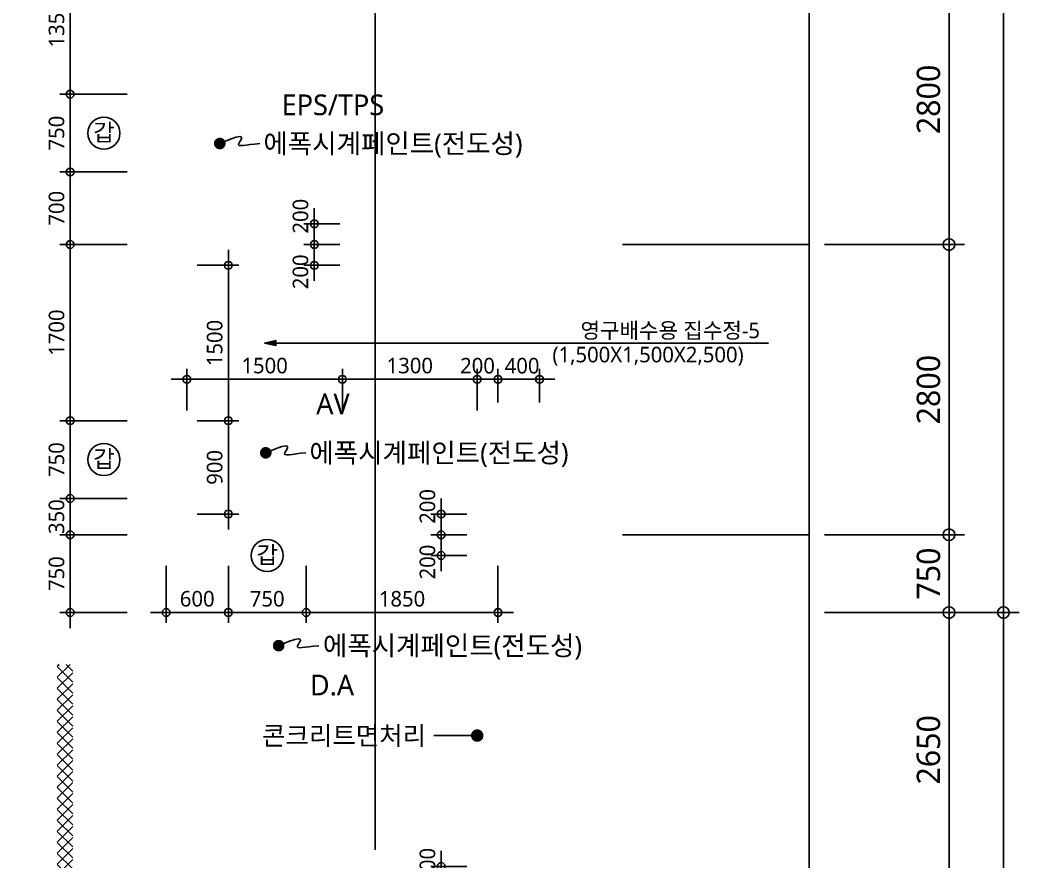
# Model space of a CAD drawing. Header units: millimetres. Extents: x -65167 to 413267, y -17142 to 66587.
# Drawn here: x -17647 to -8013, y 16790 to 24904 of the extents above; entities that cross this region are included whole.
import ezdxf
from ezdxf.enums import TextEntityAlignment as Align

# ---------------------------------------------------------------- set-up
doc = ezdxf.new("R2010")
doc.units = ezdxf.units.MM
doc.header["$LTSCALE"] = 75
doc.header["$MEASUREMENT"] = 0
doc.header["$PDSIZE"] = -10
doc.linetypes.add('CENTER', pattern=[2, 1.25, -0.25, 0.25, -0.25])
doc.layers.get('0').update_dxf_attribs({"linetype": 'CONTINUOUS'})
doc.layers.get('Defpoints').update_dxf_attribs({"color": 171, "linetype": 'CONTINUOUS'})
for name, color, linetype in [('CEN(ST)', 1, 'CENTER'), ('HAT 253', 253, 'CONTINUOUS'), ('LED', 7, 'CONTINUOUS'), ('NDIM', 7, 'CONTINUOUS'), ('SYM', 7, 'CONTINUOUS'), ('TEXT(MIN)', 7, 'CONTINUOUS'), ('TEXT(NOTE小)', 1, 'CONTINUOUS'), ('TEXT(노트)', 7, 'CONTINUOUS')]:
    doc.layers.add(name, color=color, linetype=linetype)
doc.styles.add('CGS', font='cgse', dxfattribs={"bigfont": 'cgs'})
doc.styles.add('나눔바른고딕', font='NanumBarunGothic.ttf')
doc.dimstyles.new('NDIM 1200', dxfattribs={"dimscale": 75, "dimtxt": 3, "dimasz": 1, "dimexe": 2, "dimexo": 2, "dimgap": 1, "dimtad": 1, "dimdec": 0, "dimdsep": 46, "dimtxsty": 'CGS', "dimblk": 'DOT0', "dimcen": 1, "dimdle": 8, "dimclrd": 256, "dimclre": 256, "dimclrt": 256, "dimadec": 0, "dimazin": 0, "dimtfac": 1, "dimtdec": 0, "dimtix": 1, "dimtmove": 2, "dimatfit": 3, "dimldrblk": 'DOT0', "dimfxl": 1, "dimtolj": 1, "dimtzin": 0, "dimlwd": -1, "dimlwe": -1, "dimarcsym": 0})

# ---------------------------------------------------------------- blocks, each defined once
blk = doc.blocks.new('DOT0')
blk.add_line((-3, 0), (3, 0))
at = {"color": 6}
blk.add_circle((0, 0), 0.75, dxfattribs=at)
blk = doc.blocks.new('*D16')
at = {"layer": 'Defpoints', "color": 0, "ltscale": 0.4, "transparency": 16777216}
for p in [(-10037.5, 35737.5), (-10037.5, 19187.5), (-8162.5, 19187.5)]:
    blk.add_point(p, dxfattribs=at)
at = {"layer": 'NDIM', "ltscale": 0.4, "transparency": 16777216}
for p, q in [((-9887.5, 35737.5), (-8012.5, 35737.5)), ((-8162.5, 35662.5), (-8162.5, 19262.5)), ((-9887.5, 19187.5), (-8012.5, 19187.5))]:
    blk.add_line(p, q, dxfattribs=at)
at = {"layer": 'NDIM', "ltscale": 0.4, "transparency": 16777216, "xscale": 75, "yscale": 75, "zscale": 75}
for p, rotation in [((-8162.5, 35737.5), 90), ((-8162.5, 19187.5), 270)]:
    blk.add_blockref('DOT0', p, dxfattribs=dict(at, rotation=rotation))
at = {"layer": 'NDIM', "ltscale": 0.4, "transparency": 16777216, "insert": (-8359.8, 27462.5), "char_height": 225, "attachment_point": 5, "rotation": 90, "style": '나눔바른고딕'}
blk.add_mtext('\\A1;16550', dxfattribs=at)
blk = doc.blocks.new('*D17')
at = {"layer": 'Defpoints', "color": 0, "ltscale": 0.4, "transparency": 16777216}
for p in [(-10037.5, 25537.5), (-8687.5, 25537.5), (-10037.5, 22737.5)]:
    blk.add_point(p, dxfattribs=at)
at = {"layer": 'NDIM', "ltscale": 0.4, "transparency": 16777216}
for p, q in [((-9887.5, 25537.5), (-8537.5, 25537.5)), ((-8687.5, 22812.5), (-8687.5, 25462.5)), ((-9887.5, 22737.5), (-8537.5, 22737.5))]:
    blk.add_line(p, q, dxfattribs=at)
at = {"layer": 'NDIM', "ltscale": 0.4, "transparency": 16777216, "xscale": 75, "yscale": 75, "zscale": 75}
for p, rotation in [((-8687.5, 25537.5), 90), ((-8687.5, 22737.5), 270)]:
    blk.add_blockref('DOT0', p, dxfattribs=dict(at, rotation=rotation))
at = {"layer": 'NDIM', "ltscale": 0.4, "transparency": 16777216, "insert": (-8884.7, 24137.5), "char_height": 225, "attachment_point": 5, "rotation": 90, "style": '나눔바른고딕'}
blk.add_mtext('\\A1;2800', dxfattribs=at)
blk = doc.blocks.new('*D18')
at = {"layer": 'Defpoints', "color": 0, "ltscale": 0.4, "transparency": 16777216}
for p in [(-10037.5, 22737.5), (-8687.5, 22737.5), (-10037.5, 19937.5)]:
    blk.add_point(p, dxfattribs=at)
at = {"layer": 'NDIM', "ltscale": 0.4, "transparency": 16777216}
for p, q in [((-9887.5, 22737.5), (-8537.5, 22737.5)), ((-8687.5, 20012.5), (-8687.5, 22662.5)), ((-9887.5, 19937.5), (-8537.5, 19937.5))]:
    blk.add_line(p, q, dxfattribs=at)
at = {"layer": 'NDIM', "ltscale": 0.4, "transparency": 16777216, "xscale": 75, "yscale": 75, "zscale": 75}
for p, rotation in [((-8687.5, 22737.5), 90), ((-8687.5, 19937.5), 270)]:
    blk.add_blockref('DOT0', p, dxfattribs=dict(at, rotation=rotation))
at = {"layer": 'NDIM', "ltscale": 0.4, "transparency": 16777216, "insert": (-8884.7, 21337.5), "char_height": 225, "attachment_point": 5, "rotation": 90, "style": '나눔바른고딕'}
blk.add_mtext('\\A1;2800', dxfattribs=at)
blk = doc.blocks.new('*D19')
at = {"layer": 'Defpoints', "color": 0, "ltscale": 0.4, "transparency": 16777216}
for p in [(-10037.5, 19937.5), (-8687.5, 19937.5), (-10037.5, 19187.5)]:
    blk.add_point(p, dxfattribs=at)
at = {"layer": 'NDIM', "ltscale": 0.4, "transparency": 16777216}
for p, q in [((-9887.5, 19937.5), (-8537.5, 19937.5)), ((-8687.5, 19262.5), (-8687.5, 19862.5)), ((-9887.5, 19187.5), (-8537.5, 19187.5))]:
    blk.add_line(p, q, dxfattribs=at)
at = {"layer": 'NDIM', "ltscale": 0.4, "transparency": 16777216, "xscale": 75, "yscale": 75, "zscale": 75}
for p, rotation in [((-8687.5, 19937.5), 90), ((-8687.5, 19187.5), 270)]:
    blk.add_blockref('DOT0', p, dxfattribs=dict(at, rotation=rotation))
at = {"layer": 'NDIM', "ltscale": 0.4, "transparency": 16777216, "insert": (-8884.7, 19562.5), "char_height": 225, "attachment_point": 5, "rotation": 90, "style": '나눔바른고딕'}
blk.add_mtext('\\A1;750', dxfattribs=at)
blk = doc.blocks.new('*D41')
at = {"layer": 'Defpoints', "color": 0, "ltscale": 0.4, "transparency": 16777216}
for p in [(-16512.5, 25537.5), (-17162.5, 24187.5), (-16512.5, 24187.5)]:
    blk.add_point(p, dxfattribs=at)
at = {"layer": 'NDIM', "ltscale": 0.4, "transparency": 16777216}
for p, q in [((-16612.5, 25537.5), (-17262.5, 25537.5)), ((-17162.5, 25487.5), (-17162.5, 24237.5)), ((-16612.5, 24187.5), (-17262.5, 24187.5))]:
    blk.add_line(p, q, dxfattribs=at)
at = {"layer": 'NDIM', "ltscale": 0.4, "transparency": 16777216, "xscale": 50, "yscale": 50, "zscale": 50}
for p, rotation in [((-17162.5, 25537.5), 90), ((-17162.5, 24187.5), 270)]:
    blk.add_blockref('DOT0', p, dxfattribs=dict(at, rotation=rotation))
at = {"layer": 'NDIM', "ltscale": 0.4, "transparency": 16777216, "insert": (-17294.1, 24862.5), "char_height": 150, "attachment_point": 5, "rotation": 90, "style": '나눔바른고딕'}
blk.add_mtext('\\A1;1350', dxfattribs=at)
blk = doc.blocks.new('*D42')
at = {"layer": 'Defpoints', "color": 0, "ltscale": 0.4, "transparency": 16777216}
for p in [(-16512.5, 24187.5), (-17162.5, 23437.5), (-16512.5, 23437.5)]:
    blk.add_point(p, dxfattribs=at)
at = {"layer": 'NDIM', "ltscale": 0.4, "transparency": 16777216}
for p, q in [((-16612.5, 24187.5), (-17262.5, 24187.5)), ((-17162.5, 24137.5), (-17162.5, 23487.5)), ((-16612.5, 23437.5), (-17262.5, 23437.5))]:
    blk.add_line(p, q, dxfattribs=at)
at = {"layer": 'NDIM', "ltscale": 0.4, "transparency": 16777216, "xscale": 50, "yscale": 50, "zscale": 50}
for p, rotation in [((-17162.5, 24187.5), 90), ((-17162.5, 23437.5), 270)]:
    blk.add_blockref('DOT0', p, dxfattribs=dict(at, rotation=rotation))
at = {"layer": 'NDIM', "ltscale": 0.4, "transparency": 16777216, "insert": (-17293.9, 23812.5), "char_height": 150, "attachment_point": 5, "rotation": 90, "style": '나눔바른고딕'}
blk.add_mtext('\\A1;750', dxfattribs=at)
blk = doc.blocks.new('*D43')
at = {"layer": 'Defpoints', "color": 0, "ltscale": 0.4, "transparency": 16777216}
for p in [(-16512.5, 23437.5), (-17162.5, 22737.5), (-16512.5, 22737.5)]:
    blk.add_point(p, dxfattribs=at)
at = {"layer": 'NDIM', "ltscale": 0.4, "transparency": 16777216}
for p, q in [((-16612.5, 23437.5), (-17262.5, 23437.5)), ((-17162.5, 23387.5), (-17162.5, 22787.5)), ((-16612.5, 22737.5), (-17262.5, 22737.5))]:
    blk.add_line(p, q, dxfattribs=at)
at = {"layer": 'NDIM', "ltscale": 0.4, "transparency": 16777216, "xscale": 50, "yscale": 50, "zscale": 50}
for p, rotation in [((-17162.5, 23437.5), 90), ((-17162.5, 22737.5), 270)]:
    blk.add_blockref('DOT0', p, dxfattribs=dict(at, rotation=rotation))
at = {"layer": 'NDIM', "ltscale": 0.4, "transparency": 16777216, "insert": (-17293.9, 23087.5), "char_height": 150, "attachment_point": 5, "rotation": 90, "style": '나눔바른고딕'}
blk.add_mtext('\\A1;700', dxfattribs=at)
blk = doc.blocks.new('*D44')
at = {"layer": 'Defpoints', "color": 0, "ltscale": 0.4, "transparency": 16777216}
for p in [(-16512.5, 22737.5), (-17162.5, 21037.5), (-16512.5, 21037.5)]:
    blk.add_point(p, dxfattribs=at)
at = {"layer": 'NDIM', "ltscale": 0.4, "transparency": 16777216}
for p, q in [((-16612.5, 22737.5), (-17262.5, 22737.5)), ((-17162.5, 22687.5), (-17162.5, 21087.5)), ((-16612.5, 21037.5), (-17262.5, 21037.5))]:
    blk.add_line(p, q, dxfattribs=at)
at = {"layer": 'NDIM', "ltscale": 0.4, "transparency": 16777216, "xscale": 50, "yscale": 50, "zscale": 50}
for p, rotation in [((-17162.5, 22737.5), 90), ((-17162.5, 21037.5), 270)]:
    blk.add_blockref('DOT0', p, dxfattribs=dict(at, rotation=rotation))
at = {"layer": 'NDIM', "ltscale": 0.4, "transparency": 16777216, "insert": (-17293.9, 21887.5), "char_height": 150, "attachment_point": 5, "rotation": 90, "style": '나눔바른고딕'}
blk.add_mtext('\\A1;1700', dxfattribs=at)
blk = doc.blocks.new('*D45')
at = {"layer": 'Defpoints', "color": 0, "ltscale": 0.4, "transparency": 16777216}
for p in [(-16512.5, 21037.5), (-17162.5, 20287.5), (-16512.5, 20287.5)]:
    blk.add_point(p, dxfattribs=at)
at = {"layer": 'NDIM', "ltscale": 0.4, "transparency": 16777216}
for p, q in [((-16612.5, 21037.5), (-17262.5, 21037.5)), ((-17162.5, 20987.5), (-17162.5, 20337.5)), ((-16612.5, 20287.5), (-17262.5, 20287.5))]:
    blk.add_line(p, q, dxfattribs=at)
at = {"layer": 'NDIM', "ltscale": 0.4, "transparency": 16777216, "xscale": 50, "yscale": 50, "zscale": 50}
for p, rotation in [((-17162.5, 21037.5), 90), ((-17162.5, 20287.5), 270)]:
    blk.add_blockref('DOT0', p, dxfattribs=dict(at, rotation=rotation))
at = {"layer": 'NDIM', "ltscale": 0.4, "transparency": 16777216, "insert": (-17293.9, 20662.5), "char_height": 150, "attachment_point": 5, "rotation": 90, "style": '나눔바른고딕'}
blk.add_mtext('\\A1;750', dxfattribs=at)
blk = doc.blocks.new('*D46')
at = {"layer": 'Defpoints', "color": 0, "ltscale": 0.4, "transparency": 16777216}
for p in [(-16512.5, 20287.5), (-17162.5, 19937.5), (-16512.5, 19937.5)]:
    blk.add_point(p, dxfattribs=at)
at = {"layer": 'NDIM', "ltscale": 0.4, "transparency": 16777216}
for p, q in [((-17162.5, 20337.5), (-17162.5, 20387.5)), ((-16612.5, 20287.5), (-17262.5, 20287.5)), ((-17162.5, 20287.5), (-17162.5, 19937.5)), ((-16612.5, 19937.5), (-17262.5, 19937.5)), ((-17162.5, 19887.5), (-17162.5, 19837.5))]:
    blk.add_line(p, q, dxfattribs=at)
at = {"layer": 'NDIM', "ltscale": 0.4, "transparency": 16777216, "xscale": 50, "yscale": 50, "zscale": 50}
for p, rotation in [((-17162.5, 20287.5), 270), ((-17162.5, 19937.5), 90)]:
    blk.add_blockref('DOT0', p, dxfattribs=dict(at, rotation=rotation))
at = {"layer": 'NDIM', "ltscale": 0.4, "transparency": 16777216, "insert": (-17294.1, 20112.5), "char_height": 150, "attachment_point": 5, "rotation": 90, "style": '나눔바른고딕'}
blk.add_mtext('\\A1;350', dxfattribs=at)
blk = doc.blocks.new('갑종방화문표기')
at = {"layer": 'TEXT(NOTE小)'}
blk.add_circle((0, 0), 150, dxfattribs=at)
at = {"layer": 'TEXT(NOTE小)', "style": '나눔바른고딕'}
blk.add_text('갑', height=160.1, dxfattribs=at).set_placement((0.8, 7), align=Align.MIDDLE_CENTER)
blk = doc.blocks.new('A$C1AFB1B41')
at = {"layer": 'SYM'}
blk.add_hatch(color=256, dxfattribs=at).paths.add_polyline_path([(2000, 500), (1800, 0), (2000, 0)])
for p, q in [((2000, 500), (1800, 0)), ((2000, 0), (2000, 500)), ((0, 0), (250, 0)), ((500, 0), (2000, 0))]:
    blk.add_line(p, q, dxfattribs=at)
blk = doc.blocks.new('SDFEW')
at = {"layer": 'Defpoints'}
blk.add_line((799, -1021.6), (799, 12532.5), dxfattribs=at)
at = {"layer": 'SYM', "xscale": 0.7200000000000014, "yscale": 0.7200000000000014, "zscale": 0.7200000000000014, "rotation": 90}
blk.add_blockref('A$C1AFB1B41', (799, 12532.5), dxfattribs=at)
blk = doc.blocks.new('*D103')
at = {"layer": 'Defpoints', "color": 0, "ltscale": 0.4, "transparency": 16777216}
for p in [(-10037.5, 19187.5), (-8687.5, 19187.5), (-10037.5, 16537.5)]:
    blk.add_point(p, dxfattribs=at)
at = {"layer": 'NDIM', "ltscale": 0.4, "transparency": 16777216}
for p, q in [((-9887.5, 19187.5), (-8537.5, 19187.5)), ((-8687.5, 16612.5), (-8687.5, 19112.5)), ((-9887.5, 16537.5), (-8537.5, 16537.5))]:
    blk.add_line(p, q, dxfattribs=at)
at = {"layer": 'NDIM', "ltscale": 0.4, "transparency": 16777216, "xscale": 75, "yscale": 75, "zscale": 75}
for p, rotation in [((-8687.5, 19187.5), 90), ((-8687.5, 16537.5), 270)]:
    blk.add_blockref('DOT0', p, dxfattribs=dict(at, rotation=rotation))
at = {"layer": 'NDIM', "ltscale": 0.4, "transparency": 16777216, "insert": (-8884.8, 17862.5), "char_height": 225, "attachment_point": 5, "rotation": 90, "style": '나눔바른고딕'}
blk.add_mtext('\\A1;2650', dxfattribs=at)
blk = doc.blocks.new('*D551')
at = {"layer": 'Defpoints', "color": 0, "ltscale": 0.4, "transparency": 16777216}
for p in [(-10037.5, 19187.5), (-8162.5, 19187.5), (-10037.5, 8187.5)]:
    blk.add_point(p, dxfattribs=at)
at = {"layer": 'NDIM', "ltscale": 0.4, "transparency": 16777216}
for p, q in [((-9887.5, 19187.5), (-8012.5, 19187.5)), ((-8162.5, 8262.5), (-8162.5, 19112.5)), ((-9887.5, 8187.5), (-8012.5, 8187.5))]:
    blk.add_line(p, q, dxfattribs=at)
at = {"layer": 'NDIM', "ltscale": 0.4, "transparency": 16777216, "xscale": 75, "yscale": 75, "zscale": 75}
for p, rotation in [((-8162.5, 19187.5), 90), ((-8162.5, 8187.5), 270)]:
    blk.add_blockref('DOT0', p, dxfattribs=dict(at, rotation=rotation))
at = {"layer": 'NDIM', "ltscale": 0.4, "transparency": 16777216, "insert": (-8359.7, 13687.5), "char_height": 225, "attachment_point": 5, "rotation": 90, "style": '나눔바른고딕'}
blk.add_mtext('\\A1;11000', dxfattribs=at)
blk = doc.blocks.new('*D580')
at = {"layer": 'Defpoints', "color": 0, "ltscale": 0.4, "transparency": 16777216}
for p in [(-14809, 22937.5), (-14461.7, 22937.5), (-14461.7, 22737.5)]:
    blk.add_point(p, dxfattribs=at)
at = {"layer": 'NDIM', "ltscale": 0.4, "transparency": 16777216}
for p, q in [((-14561.7, 22937.5), (-14909, 22937.5)), ((-14809, 22787.5), (-14809, 22887.5)), ((-14561.7, 22737.5), (-14909, 22737.5))]:
    blk.add_line(p, q, dxfattribs=at)
at = {"layer": 'NDIM', "ltscale": 0.4, "transparency": 16777216, "xscale": 50, "yscale": 50, "zscale": 50}
for p, rotation in [((-14809, 22937.5), 90), ((-14809, 22737.5), 270)]:
    blk.add_blockref('DOT0', p, dxfattribs=dict(at, rotation=rotation))
at = {"layer": 'NDIM', "ltscale": 0.4, "transparency": 16777216, "insert": (-14941, 23011), "char_height": 150, "attachment_point": 5, "rotation": 90, "style": '나눔바른고딕'}
blk.add_mtext('\\A1;200', dxfattribs=at)
blk = doc.blocks.new('*D581')
at = {"layer": 'Defpoints', "color": 0, "ltscale": 0.4, "transparency": 16777216}
for p in [(-14461.7, 22737.5), (-14809, 22537.5), (-14461.7, 22537.5)]:
    blk.add_point(p, dxfattribs=at)
at = {"layer": 'NDIM', "ltscale": 0.4, "transparency": 16777216}
for p, q in [((-14561.7, 22737.5), (-14909, 22737.5)), ((-14809, 22687.5), (-14809, 22587.5)), ((-14561.7, 22537.5), (-14909, 22537.5))]:
    blk.add_line(p, q, dxfattribs=at)
at = {"layer": 'NDIM', "ltscale": 0.4, "transparency": 16777216, "xscale": 50, "yscale": 50, "zscale": 50}
for p, rotation in [((-14809, 22737.5), 90), ((-14809, 22537.5), 270)]:
    blk.add_blockref('DOT0', p, dxfattribs=dict(at, rotation=rotation))
at = {"layer": 'NDIM', "ltscale": 0.4, "transparency": 16777216, "insert": (-14941, 22474.3), "char_height": 150, "attachment_point": 5, "rotation": 90, "style": '나눔바른고딕'}
blk.add_mtext('\\A1;200', dxfattribs=at)
blk = doc.blocks.new('*D557')
at = {"layer": 'Defpoints', "color": 0, "ltscale": 0.4, "transparency": 16777216}
for p in [(-13584.8, 20137.5), (-13237.5, 20137.5), (-13237.5, 19937.5)]:
    blk.add_point(p, dxfattribs=at)
at = {"layer": 'NDIM', "ltscale": 0.4, "transparency": 16777216}
for p, q in [((-13337.5, 20137.5), (-13684.8, 20137.5)), ((-13584.8, 19987.5), (-13584.8, 20087.5)), ((-13337.5, 19937.5), (-13684.8, 19937.5))]:
    blk.add_line(p, q, dxfattribs=at)
at = {"layer": 'NDIM', "ltscale": 0.4, "transparency": 16777216, "xscale": 50, "yscale": 50, "zscale": 50}
for p, rotation in [((-13584.8, 20137.5), 90), ((-13584.8, 19937.5), 270)]:
    blk.add_blockref('DOT0', p, dxfattribs=dict(at, rotation=rotation))
at = {"layer": 'NDIM', "ltscale": 0.4, "transparency": 16777216, "insert": (-13716.8, 20211), "char_height": 150, "attachment_point": 5, "rotation": 90, "style": '나눔바른고딕'}
blk.add_mtext('\\A1;200', dxfattribs=at)
blk = doc.blocks.new('*D558')
at = {"layer": 'Defpoints', "color": 0, "ltscale": 0.4, "transparency": 16777216}
for p in [(-13237.5, 19937.5), (-13584.8, 19737.5), (-13237.5, 19737.5)]:
    blk.add_point(p, dxfattribs=at)
at = {"layer": 'NDIM', "ltscale": 0.4, "transparency": 16777216}
for p, q in [((-13337.5, 19937.5), (-13684.8, 19937.5)), ((-13584.8, 19887.5), (-13584.8, 19787.5)), ((-13337.5, 19737.5), (-13684.8, 19737.5))]:
    blk.add_line(p, q, dxfattribs=at)
at = {"layer": 'NDIM', "ltscale": 0.4, "transparency": 16777216, "xscale": 50, "yscale": 50, "zscale": 50}
for p, rotation in [((-13584.8, 19937.5), 90), ((-13584.8, 19737.5), 270)]:
    blk.add_blockref('DOT0', p, dxfattribs=dict(at, rotation=rotation))
at = {"layer": 'NDIM', "ltscale": 0.4, "transparency": 16777216, "insert": (-13716.8, 19674.3), "char_height": 150, "attachment_point": 5, "rotation": 90, "style": '나눔바른고딕'}
blk.add_mtext('\\A1;200', dxfattribs=at)
blk = doc.blocks.new('*D559')
at = {"layer": 'Defpoints', "color": 0, "ltscale": 0.4, "transparency": 16777216}
for p in [(-13237.5, 21437.5), (-13237.5, 21112.4), (-13037.5, 21112.4)]:
    blk.add_point(p, dxfattribs=at)
at = {"layer": 'NDIM', "ltscale": 0.4, "transparency": 16777216}
for p, q in [((-13237.5, 21212.4), (-13237.5, 21537.5)), ((-13037.5, 21212.4), (-13037.5, 21537.5)), ((-13087.5, 21437.5), (-13187.5, 21437.5))]:
    blk.add_line(p, q, dxfattribs=at)
at = {"layer": 'NDIM', "ltscale": 0.4, "transparency": 16777216, "xscale": 50, "yscale": 50, "zscale": 50, "rotation": 180}
blk.add_blockref('DOT0', (-13237.5, 21437.5), dxfattribs=at)
at = {"layer": 'NDIM', "ltscale": 0.4, "transparency": 16777216, "xscale": 50, "yscale": 50, "zscale": 50}
blk.add_blockref('DOT0', (-13037.5, 21437.5), dxfattribs=at)
at = {"layer": 'NDIM', "ltscale": 0.4, "transparency": 16777216, "insert": (-13234.5, 21567.5), "char_height": 150, "attachment_point": 5, "style": '나눔바른고딕'}
blk.add_mtext('\\A1;200', dxfattribs=at)
blk = doc.blocks.new('*D560')
at = {"layer": 'Defpoints', "color": 0, "ltscale": 0.4, "transparency": 16777216}
for p in [(-12637.5, 21437.5), (-13037.5, 21112.4), (-12637.5, 21112.4)]:
    blk.add_point(p, dxfattribs=at)
at = {"layer": 'NDIM', "ltscale": 0.4, "transparency": 16777216}
for p, q in [((-13037.5, 21212.4), (-13037.5, 21537.5)), ((-12637.5, 21212.4), (-12637.5, 21537.5)), ((-13087.5, 21437.5), (-13137.5, 21437.5)), ((-13037.5, 21437.5), (-12637.5, 21437.5)), ((-12587.5, 21437.5), (-12537.5, 21437.5))]:
    blk.add_line(p, q, dxfattribs=at)
at = {"layer": 'NDIM', "ltscale": 0.4, "transparency": 16777216, "xscale": 50, "yscale": 50, "zscale": 50}
blk.add_blockref('DOT0', (-13037.5, 21437.5), dxfattribs=at)
at = {"layer": 'NDIM', "ltscale": 0.4, "transparency": 16777216, "xscale": 50, "yscale": 50, "zscale": 50, "rotation": 180}
blk.add_blockref('DOT0', (-12637.5, 21437.5), dxfattribs=at)
at = {"layer": 'NDIM', "ltscale": 0.4, "transparency": 16777216, "insert": (-12804.6, 21567.5), "char_height": 150, "attachment_point": 5, "style": '나눔바른고딕'}
blk.add_mtext('\\A1;400', dxfattribs=at)
blk = doc.blocks.new('*D561')
at = {"layer": 'Defpoints', "color": 0, "ltscale": 0.4, "transparency": 16777216}
for p in [(-13584.8, 16737.5), (-13237.5, 16737.5), (-13237.5, 16537.5)]:
    blk.add_point(p, dxfattribs=at)
at = {"layer": 'NDIM', "ltscale": 0.4, "transparency": 16777216}
for p, q in [((-13337.5, 16737.5), (-13684.8, 16737.5)), ((-13584.8, 16587.5), (-13584.8, 16687.5)), ((-13337.5, 16537.5), (-13684.8, 16537.5))]:
    blk.add_line(p, q, dxfattribs=at)
at = {"layer": 'NDIM', "ltscale": 0.4, "transparency": 16777216, "xscale": 50, "yscale": 50, "zscale": 50}
for p, rotation in [((-13584.8, 16737.5), 90), ((-13584.8, 16537.5), 270)]:
    blk.add_blockref('DOT0', p, dxfattribs=dict(at, rotation=rotation))
at = {"layer": 'NDIM', "ltscale": 0.4, "transparency": 16777216, "insert": (-13716.8, 16748.8), "char_height": 150, "attachment_point": 5, "rotation": 90, "style": '나눔바른고딕'}
blk.add_mtext('\\A1;200', dxfattribs=at)
blk = doc.blocks.new('_Dot')
at = {"color": 0, "linetype": 'ByBlock', "lineweight": -2}
blk.add_line((-0.5, 0), (-1, 0), dxfattribs=at)
at = {"color": 0, "linetype": 'ByBlock', "const_width": 0.5}
blk.add_lwpolyline([(-0.25, 0, 1), (0.25, 0, 1)], format="xyb", close=True, dxfattribs=at)
blk = doc.blocks.new('*D1576')
at = {"layer": 'Defpoints', "color": 0, "ltscale": 0.4, "transparency": 16777216}
for p in [(-16237.5, 19737.5), (-15637.5, 19737.5), (-15637.5, 19187.5)]:
    blk.add_point(p, dxfattribs=at)
at = {"layer": 'NDIM', "ltscale": 0.4, "transparency": 16777216}
for p, q in [((-16237.5, 19637.5), (-16237.5, 19087.5)), ((-15637.5, 19637.5), (-15637.5, 19087.5)), ((-16187.5, 19187.5), (-15687.5, 19187.5))]:
    blk.add_line(p, q, dxfattribs=at)
at = {"layer": 'NDIM', "ltscale": 0.4, "transparency": 16777216, "xscale": 50, "yscale": 50, "zscale": 50, "rotation": 180}
blk.add_blockref('DOT0', (-16237.5, 19187.5), dxfattribs=at)
at = {"layer": 'NDIM', "ltscale": 0.4, "transparency": 16777216, "xscale": 50, "yscale": 50, "zscale": 50}
blk.add_blockref('DOT0', (-15637.5, 19187.5), dxfattribs=at)
at = {"layer": 'NDIM', "ltscale": 0.4, "transparency": 16777216, "insert": (-15937.5, 19319.1), "char_height": 150, "attachment_point": 5, "style": '나눔바른고딕'}
blk.add_mtext('\\A1;600', dxfattribs=at)
blk = doc.blocks.new('*D1577')
at = {"layer": 'Defpoints', "color": 0, "ltscale": 0.4, "transparency": 16777216}
for p in [(-15637.5, 19737.5), (-14887.5, 19737.5), (-14887.5, 19187.5)]:
    blk.add_point(p, dxfattribs=at)
at = {"layer": 'NDIM', "ltscale": 0.4, "transparency": 16777216}
for p, q in [((-15637.5, 19637.5), (-15637.5, 19087.5)), ((-14887.5, 19637.5), (-14887.5, 19087.5)), ((-15587.5, 19187.5), (-14937.5, 19187.5))]:
    blk.add_line(p, q, dxfattribs=at)
at = {"layer": 'NDIM', "ltscale": 0.4, "transparency": 16777216, "xscale": 50, "yscale": 50, "zscale": 50, "rotation": 180}
blk.add_blockref('DOT0', (-15637.5, 19187.5), dxfattribs=at)
at = {"layer": 'NDIM', "ltscale": 0.4, "transparency": 16777216, "xscale": 50, "yscale": 50, "zscale": 50}
blk.add_blockref('DOT0', (-14887.5, 19187.5), dxfattribs=at)
at = {"layer": 'NDIM', "ltscale": 0.4, "transparency": 16777216, "insert": (-15262.5, 19318.9), "char_height": 150, "attachment_point": 5, "style": '나눔바른고딕'}
blk.add_mtext('\\A1;750', dxfattribs=at)
blk = doc.blocks.new('*D1578')
at = {"layer": 'Defpoints', "color": 0, "ltscale": 0.4, "transparency": 16777216}
for p in [(-14887.5, 19737.5), (-13037.5, 19737.5), (-13037.5, 19187.5)]:
    blk.add_point(p, dxfattribs=at)
at = {"layer": 'NDIM', "ltscale": 0.4, "transparency": 16777216}
for p, q in [((-14887.5, 19637.5), (-14887.5, 19087.5)), ((-13037.5, 19637.5), (-13037.5, 19087.5)), ((-14837.5, 19187.5), (-13087.5, 19187.5))]:
    blk.add_line(p, q, dxfattribs=at)
at = {"layer": 'NDIM', "ltscale": 0.4, "transparency": 16777216, "xscale": 50, "yscale": 50, "zscale": 50, "rotation": 180}
blk.add_blockref('DOT0', (-14887.5, 19187.5), dxfattribs=at)
at = {"layer": 'NDIM', "ltscale": 0.4, "transparency": 16777216, "xscale": 50, "yscale": 50, "zscale": 50}
blk.add_blockref('DOT0', (-13037.5, 19187.5), dxfattribs=at)
at = {"layer": 'NDIM', "ltscale": 0.4, "transparency": 16777216, "insert": (-13962.5, 19318.9), "char_height": 150, "attachment_point": 5, "style": '나눔바른고딕'}
blk.add_mtext('\\A1;1850', dxfattribs=at)
blk = doc.blocks.new('*D1645')
at = {"layer": 'Defpoints', "color": 0, "ltscale": 0.4, "transparency": 16777216}
for p in [(-16637.5, 19937.5), (-17162.5, 19187.5), (-16512.5, 19187.5)]:
    blk.add_point(p, dxfattribs=at)
at = {"layer": 'NDIM', "ltscale": 0.4, "transparency": 16777216}
for p, q in [((-16737.5, 19937.5), (-17262.5, 19937.5)), ((-17162.5, 19887.5), (-17162.5, 19237.5)), ((-16612.5, 19187.5), (-17262.5, 19187.5))]:
    blk.add_line(p, q, dxfattribs=at)
at = {"layer": 'NDIM', "ltscale": 0.4, "transparency": 16777216, "xscale": 50, "yscale": 50, "zscale": 50}
for p, rotation in [((-17162.5, 19937.5), 90), ((-17162.5, 19187.5), 270)]:
    blk.add_blockref('DOT0', p, dxfattribs=dict(at, rotation=rotation))
at = {"layer": 'NDIM', "ltscale": 0.4, "transparency": 16777216, "insert": (-17293.9, 19562.5), "char_height": 150, "attachment_point": 5, "rotation": 90, "style": '나눔바른고딕'}
blk.add_mtext('\\A1;750', dxfattribs=at)
blk = doc.blocks.new('*D1648')
at = {"layer": 'Defpoints', "color": 0, "ltscale": 0.4, "transparency": 16777216}
for p in [(-16037.5, 21037.5), (-16037.5, 20137.5), (-15637.5, 20137.5)]:
    blk.add_point(p, dxfattribs=at)
at = {"layer": 'NDIM', "ltscale": 0.4, "transparency": 16777216}
for p, q in [((-15937.5, 21037.5), (-15537.5, 21037.5)), ((-15637.5, 20987.5), (-15637.5, 20187.5)), ((-15937.5, 20137.5), (-15537.5, 20137.5))]:
    blk.add_line(p, q, dxfattribs=at)
at = {"layer": 'NDIM', "ltscale": 0.4, "transparency": 16777216, "xscale": 50, "yscale": 50, "zscale": 50}
for p, rotation in [((-15637.5, 21037.5), 90), ((-15637.5, 20137.5), 270)]:
    blk.add_blockref('DOT0', p, dxfattribs=dict(at, rotation=rotation))
at = {"layer": 'NDIM', "ltscale": 0.4, "transparency": 16777216, "insert": (-15769.1, 20587.5), "char_height": 150, "attachment_point": 5, "rotation": 90, "style": '나눔바른고딕'}
blk.add_mtext('\\A1;900', dxfattribs=at)
blk = doc.blocks.new('*D1649')
at = {"layer": 'Defpoints', "color": 0, "ltscale": 0.4, "transparency": 16777216}
for p in [(-16037.5, 21437.5), (-16037.5, 21037.5), (-14537.5, 21037.5)]:
    blk.add_point(p, dxfattribs=at)
at = {"layer": 'NDIM', "ltscale": 0.4, "transparency": 16777216}
for p, q in [((-16037.5, 21137.5), (-16037.5, 21537.5)), ((-14537.5, 21137.5), (-14537.5, 21537.5)), ((-14587.5, 21437.5), (-15987.5, 21437.5))]:
    blk.add_line(p, q, dxfattribs=at)
at = {"layer": 'NDIM', "ltscale": 0.4, "transparency": 16777216, "xscale": 50, "yscale": 50, "zscale": 50, "rotation": 180}
blk.add_blockref('DOT0', (-16037.5, 21437.5), dxfattribs=at)
at = {"layer": 'NDIM', "ltscale": 0.4, "transparency": 16777216, "xscale": 50, "yscale": 50, "zscale": 50}
blk.add_blockref('DOT0', (-14537.5, 21437.5), dxfattribs=at)
at = {"layer": 'NDIM', "ltscale": 0.4, "transparency": 16777216, "insert": (-15287.5, 21568.9), "char_height": 150, "attachment_point": 5, "style": '나눔바른고딕'}
blk.add_mtext('\\A1;1500', dxfattribs=at)
blk = doc.blocks.new('*D1650')
at = {"layer": 'Defpoints', "color": 0, "ltscale": 0.4, "transparency": 16777216}
for p in [(-14537.5, 21437.5), (-14537.5, 21037.5), (-13237.5, 21037.5)]:
    blk.add_point(p, dxfattribs=at)
at = {"layer": 'NDIM', "ltscale": 0.4, "transparency": 16777216}
for p, q in [((-14537.5, 21137.5), (-14537.5, 21537.5)), ((-13237.5, 21137.5), (-13237.5, 21537.5)), ((-13287.5, 21437.5), (-14487.5, 21437.5))]:
    blk.add_line(p, q, dxfattribs=at)
at = {"layer": 'NDIM', "ltscale": 0.4, "transparency": 16777216, "xscale": 50, "yscale": 50, "zscale": 50, "rotation": 180}
blk.add_blockref('DOT0', (-14537.5, 21437.5), dxfattribs=at)
at = {"layer": 'NDIM', "ltscale": 0.4, "transparency": 16777216, "xscale": 50, "yscale": 50, "zscale": 50}
blk.add_blockref('DOT0', (-13237.5, 21437.5), dxfattribs=at)
at = {"layer": 'NDIM', "ltscale": 0.4, "transparency": 16777216, "insert": (-13887.5, 21569.1), "char_height": 150, "attachment_point": 5, "style": '나눔바른고딕'}
blk.add_mtext('\\A1;1300', dxfattribs=at)
blk = doc.blocks.new('*D1651')
at = {"layer": 'Defpoints', "color": 0, "ltscale": 0.4, "transparency": 16777216}
for p in [(-16037.5, 22537.5), (-16037.5, 21037.5), (-15637.5, 21037.5)]:
    blk.add_point(p, dxfattribs=at)
at = {"layer": 'NDIM', "ltscale": 0.4, "transparency": 16777216}
for p, q in [((-15937.5, 22537.5), (-15537.5, 22537.5)), ((-15637.5, 22487.5), (-15637.5, 21087.5)), ((-15937.5, 21037.5), (-15537.5, 21037.5))]:
    blk.add_line(p, q, dxfattribs=at)
at = {"layer": 'NDIM', "ltscale": 0.4, "transparency": 16777216, "xscale": 50, "yscale": 50, "zscale": 50}
for p, rotation in [((-15637.5, 22537.5), 90), ((-15637.5, 21037.5), 270)]:
    blk.add_blockref('DOT0', p, dxfattribs=dict(at, rotation=rotation))
at = {"layer": 'NDIM', "ltscale": 0.4, "transparency": 16777216, "insert": (-15768.9, 21787.5), "char_height": 150, "attachment_point": 5, "rotation": 90, "style": '나눔바른고딕'}
blk.add_mtext('\\A1;1500', dxfattribs=at)

msp = doc.modelspace()

# ---------------------------------------------------------------- hatches: boundary and pattern name
at = {"ltscale": 10000}
h = msp.add_hatch(dxfattribs=at)
h.set_pattern_fill('ANSI31', color=256, scale=0.15, angle=-123.56828)
h.set_pattern_definition([(281.43172130365, (3374018.34234, 5506606.382935), (0.01837802987149, 0.0037162505355), [])])
h.paths.add_polyline_path([(-15287.5, 21787.5), (-15179.6, 21812.8), (-15178.5, 21762.2)])
at = {"layer": 'HAT 253'}
h = msp.add_hatch(dxfattribs=at)
h.set_pattern_fill('ANSI37', color=256, scale=600)
h.paths.add_polyline_path([(-17137.5, 18687.5), (-17287.5, 18687.5), (-17287.5, 9087.5), (-17637.5, 9087.5), (-17637.5, 7687.5), (-17287.5, 7687.5), (-17287.5, 6362.5), (-17137.5, 6362.5), (-17137.5, 7837.5), (-17487.5, 7837.5), (-17487.5, 8937.5), (-17137.5, 8937.5)])

# ---------------------------------------------------------------- linework, layer by layer
at = {"ltscale": 10000}
msp.add_line((-15287.5, 21787.5), (-10429.9, 21787.5), dxfattribs=at)
msp.add_lwpolyline([(-15287.5, 21787.5), (-15179.6, 21812.8), (-15178.5, 21762.2), (-15287.5, 21787.5)], dxfattribs=at)
at = {"layer": 'CEN(ST)', "ltscale": 10000}
for p, q in [((-11837.5, 22737.5), (-10037.5, 22737.5)), ((-11837.5, 19937.5), (-10037.5, 19937.5))]:
    msp.add_line(p, q, dxfattribs=at)
at = {"layer": 'Defpoints', "ltscale": 10000}
msp.add_lwpolyline([(-10037.5, 6362.5), (-30237.5, 6362.5), (-30237.5, 37837.5), (-10037.5, 37837.5)], close=True, dxfattribs=at)
at = {"layer": 'LED', "const_width": 56.2}
for points in [[(-15719.9, 23740.1, -1), (-15719.9, 23683.9, -1)], [(-15276.4, 20756.1, -1), (-15276.4, 20699.9, -1)], [(-15152.2, 18895.7, -1), (-15152.2, 18839.5, -1)]]:
    msp.add_lwpolyline(points, format="xyb", close=True, dxfattribs=at)
at = {"layer": 'LED'}
for points in [[(-15719.9, 23712), (-15626.2, 23751.1), (-15564.1, 23772.2), (-15527.9, 23778.6), (-15512, 23773.9), (-15510.6, 23761.4), (-15518.1, 23744.4), (-15528.9, 23726.4), (-15537.2, 23710.7), (-15538.3, 23700.1), (-15531.5, 23694.4), (-15517, 23692.6), (-15494.8, 23693.9), (-15465.3, 23697.4), (-15428.5, 23702.2), (-15384.7, 23707.3), (-15334.1, 23712)], [(-15276.4, 20728), (-15182.7, 20767.1), (-15120.6, 20788.2), (-15084.4, 20794.7), (-15068.4, 20789.9), (-15067.1, 20777.4), (-15074.6, 20760.4), (-15085.4, 20742.4), (-15093.7, 20726.7), (-15094.8, 20716.1), (-15088, 20710.4), (-15073.5, 20708.6), (-15051.3, 20709.9), (-15021.8, 20713.4), (-14985, 20718.2), (-14941.2, 20723.3), (-14890.6, 20728)], [(-15152.2, 18867.6), (-15058.5, 18906.7), (-14996.4, 18927.8), (-14960.2, 18934.2), (-14944.3, 18929.5), (-14942.9, 18916.9), (-14950.4, 18900), (-14961.2, 18882), (-14969.5, 18866.3), (-14970.6, 18855.7), (-14963.8, 18850), (-14949.3, 18848.2), (-14927.1, 18849.5), (-14897.6, 18853), (-14860.8, 18857.8), (-14817, 18862.9), (-14766.4, 18867.6)]]:
    msp.add_lwpolyline(points, dxfattribs=at)
at = {"layer": 'NDIM', "ltscale": 10000}
msp.add_lwpolyline([(-13357.5, 18000.2), (-13657.4, 18000.2)], dxfattribs=at)

# ---------------------------------------------------------------- block references
at = {"xscale": -1, "rotation": 180}
msp.add_blockref('SDFEW', (-15021.6, 29609.5), dxfattribs=at)
at = {"xscale": 1.030731055544951, "yscale": 1.030731055544951, "zscale": 1.030731055544951}
for p in [(-16837.5, 23812.5), (-16837.5, 20662.5), (-15262.5, 19737.5)]:
    msp.add_blockref('갑종방화문표기', p, dxfattribs=at)
at = {"layer": 'NDIM', "ltscale": 10000, "xscale": -120, "yscale": 120, "zscale": 120, "rotation": 180}
msp.add_blockref('_Dot', (-13237.5, 18000.2), dxfattribs=at)

# ---------------------------------------------------------------- texts
at = {"layer": 'TEXT(MIN)', "style": '나눔바른고딕'}
for s, p in [('EPS/TPS', (-14628.5, 24085.4)), ('AV', (-14628.5, 21200)), ('D.A', (-14637.5, 18487.5))]:
    msp.add_text(s, height=200, dxfattribs=at).set_placement(p, align=Align.MIDDLE_CENTER)
for s, p in [('영구배수용 집수정-5', (-12241.9, 21833.7, 0)), ('(1,500X1,500X2,500)', (-12512.3, 21601.1, 0))]:
    msp.add_text(s, height=150, dxfattribs=at).set_placement(p)
msp.add_text('콘크리트면처리', height=180, rotation=360, dxfattribs=at).set_placement((-13730.6, 18000.2), align=Align.MIDDLE_RIGHT)
at = {"layer": 'TEXT(노트)', "style": '나눔바른고딕'}
for p in [(-15299.6, 23712), (-14856.1, 20728), (-14726, 18867.6)]:
    msp.add_text('에폭시계페인트(전도성)', height=187.5, dxfattribs=at).set_placement(p, align=Align.MIDDLE_LEFT)

# ---------------------------------------------------------------- dimensions: what is measured, and where the dimension line sits
at = {"layer": 'NDIM', "ltscale": 0.4}
for base, p1, p2, angle, override, picture, middle in [((-8162.5, 19187.5), (-10037.5, 35737.5), (-10037.5, 19187.5), 270, {"dimtxsty": '나눔바른고딕'}, '*D16', (-8359.8, 27462.5)), ((-8687.5, 25537.5), (-10037.5, 22737.5), (-10037.5, 25537.5), 90, {"dimtxsty": '나눔바른고딕'}, '*D17', (-8884.7, 24137.5)), ((-17162.5, 24187.5), (-16512.5, 25537.5), (-16512.5, 24187.5), 270, {"dimscale": 50, "dimtxsty": '나눔바른고딕'}, '*D41', (-17294.1, 24862.5)), ((-17162.5, 23437.5), (-16512.5, 24187.5), (-16512.5, 23437.5), 90, {"dimscale": 50, "dimtxsty": '나눔바른고딕'}, '*D42', (-17293.9, 23812.5)), ((-17162.5, 22737.5), (-16512.5, 23437.5), (-16512.5, 22737.5), 90, {"dimscale": 50, "dimtxsty": '나눔바른고딕'}, '*D43', (-17293.9, 23087.5)), ((-8687.5, 22737.5), (-10037.5, 19937.5), (-10037.5, 22737.5), 90, {"dimtxsty": '나눔바른고딕'}, '*D18', (-8884.7, 21337.5)), ((-17162.5, 21037.5), (-16512.5, 22737.5), (-16512.5, 21037.5), 90, {"dimscale": 50, "dimtxsty": '나눔바른고딕'}, '*D44', (-17293.9, 21887.5)), ((-15637.5, 21037.5), (-16037.5, 22537.5), (-16037.5, 21037.5), 90, {"dimscale": 50, "dimtxsty": '나눔바른고딕'}, '*D1651', (-15768.9, 21787.5)), ((-17162.5, 20287.5), (-16512.5, 21037.5), (-16512.5, 20287.5), 90, {"dimscale": 50, "dimtxsty": '나눔바른고딕'}, '*D45', (-17293.9, 20662.5)), ((-15637.5, 20137.5), (-16037.5, 21037.5), (-16037.5, 20137.5), 90, {"dimscale": 50, "dimtxsty": '나눔바른고딕'}, '*D1648', (-15769.1, 20587.5)), ((-17162.5, 19937.5), (-16512.5, 20287.5), (-16512.5, 19937.5), 90, {"dimscale": 50, "dimtxsty": '나눔바른고딕'}, '*D46', (-17294.1, 20112.5)), ((-8687.5, 19937.5), (-10037.5, 19187.5), (-10037.5, 19937.5), 90, {"dimtxsty": '나눔바른고딕'}, '*D19', (-8884.7, 19562.5)), ((-17162.5, 19187.5), (-16637.5, 19937.5), (-16512.5, 19187.5), 90, {"dimscale": 50, "dimtxsty": '나눔바른고딕'}, '*D1645', (-17293.9, 19562.5)), ((-15637.5, 19187.5), (-16237.5, 19737.5), (-15637.5, 19737.5), 180, {"dimscale": 50, "dimtxsty": '나눔바른고딕'}, '*D1576', (-15937.5, 19319.1)), ((-14887.5, 19187.5), (-15637.5, 19737.5), (-14887.5, 19737.5), 180, {"dimscale": 50, "dimtxsty": '나눔바른고딕'}, '*D1577', (-15262.5, 19318.9)), ((-13037.5, 19187.5), (-14887.5, 19737.5), (-13037.5, 19737.5), 180, {"dimscale": 50, "dimtxsty": '나눔바른고딕'}, '*D1578', (-13962.5, 19318.9)), ((-8687.5, 19187.5), (-10037.5, 16537.5), (-10037.5, 19187.5), 90, {"dimtxsty": '나눔바른고딕'}, '*D103', (-8884.8, 17862.5)), ((-8162.5, 19187.5), (-10037.5, 8187.5), (-10037.5, 19187.5), 90, {"dimtxsty": '나눔바른고딕'}, '*D551', (-8359.7, 13687.5))]:
    dim = msp.add_linear_dim(base=base, p1=p1, p2=p2, angle=angle, dimstyle='NDIM 1200', override=override, dxfattribs=at)
    dim.commit()
    dim.dimension.update_dxf_attribs({"geometry": picture, "text_midpoint": middle})
for base, p1, p2, angle, picture, middle in [((-14809, 22937.5), (-14461.7, 22737.5), (-14461.7, 22937.5), 90, '*D580', (-14941, 23011)), ((-14809, 22537.5), (-14461.7, 22737.5), (-14461.7, 22537.5), 270, '*D581', (-14941, 22474.3)), ((-13237.5, 21437.5), (-13037.5, 21112.4), (-13237.5, 21112.4), 180, '*D559', (-13234.5, 21567.5)), ((-13584.8, 20137.5), (-13237.5, 19937.5), (-13237.5, 20137.5), 90, '*D557', (-13716.8, 20211)), ((-13584.8, 19737.5), (-13237.5, 19937.5), (-13237.5, 19737.5), 270, '*D558', (-13716.8, 19674.3)), ((-13584.8, 16737.5), (-13237.5, 16537.5), (-13237.5, 16737.5), 90, '*D561', (-13716.8, 16748.8))]:
    dim = msp.add_linear_dim(base=base, p1=p1, p2=p2, angle=angle, dimstyle='NDIM 1200', override={"dimscale": 50, "dimtxsty": '나눔바른고딕'}, dxfattribs=at)
    dim.commit()
    dim.dimension.update_dxf_attribs({"geometry": picture, "text_midpoint": middle, "dimtype": 160})
for base, p1, p2, picture, middle in [((-16037.5, 21437.5), (-14537.5, 21037.5), (-16037.5, 21037.5), '*D1649', (-15287.5, 21568.9)), ((-14537.5, 21437.5), (-13237.5, 21037.5), (-14537.5, 21037.5), '*D1650', (-13887.5, 21569.1))]:
    dim = msp.add_linear_dim(base=base, p1=p1, p2=p2, dimstyle='NDIM 1200', override={"dimscale": 50, "dimtxsty": '나눔바른고딕'}, dxfattribs=at)
    dim.commit()
    dim.dimension.update_dxf_attribs({"geometry": picture, "text_midpoint": middle})
dim = msp.add_linear_dim(base=(-12637.5, 21437.5), p1=(-13037.5, 21112.4), p2=(-12637.5, 21112.4), dimstyle='NDIM 1200', override={"dimscale": 50, "dimtxsty": '나눔바른고딕'}, dxfattribs=at)
dim.commit()
dim.dimension.update_dxf_attribs({"geometry": '*D560', "text_midpoint": (-12804.6, 21567.5), "dimtype": 160})

doc.saveas('drawing.dxf')
